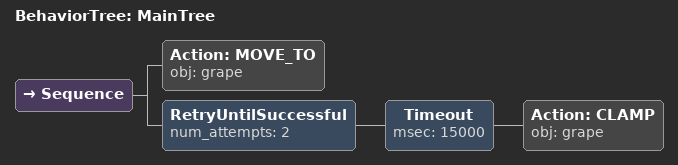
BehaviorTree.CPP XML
<root main_tree_to_execute="MainTree">
  <BehaviorTree ID="MainTree">
    <Sequence>
      <!-- Move to grape -->
      <Action ID="MOVE_TO" obj="grape" />
      <!-- Retry GRASP grape up to 2 attempts -->
      <RetryUntilSuccessful num_attempts="2">
        <!-- Timeout: GRASP grape within 15s -->
        <Timeout msec="15000">
          <!-- Grasp grape -->
          <Action ID="CLAMP" obj="grape" />
        </Timeout>
      </RetryUntilSuccessful>
    </Sequence>
  </BehaviorTree>
</root>
